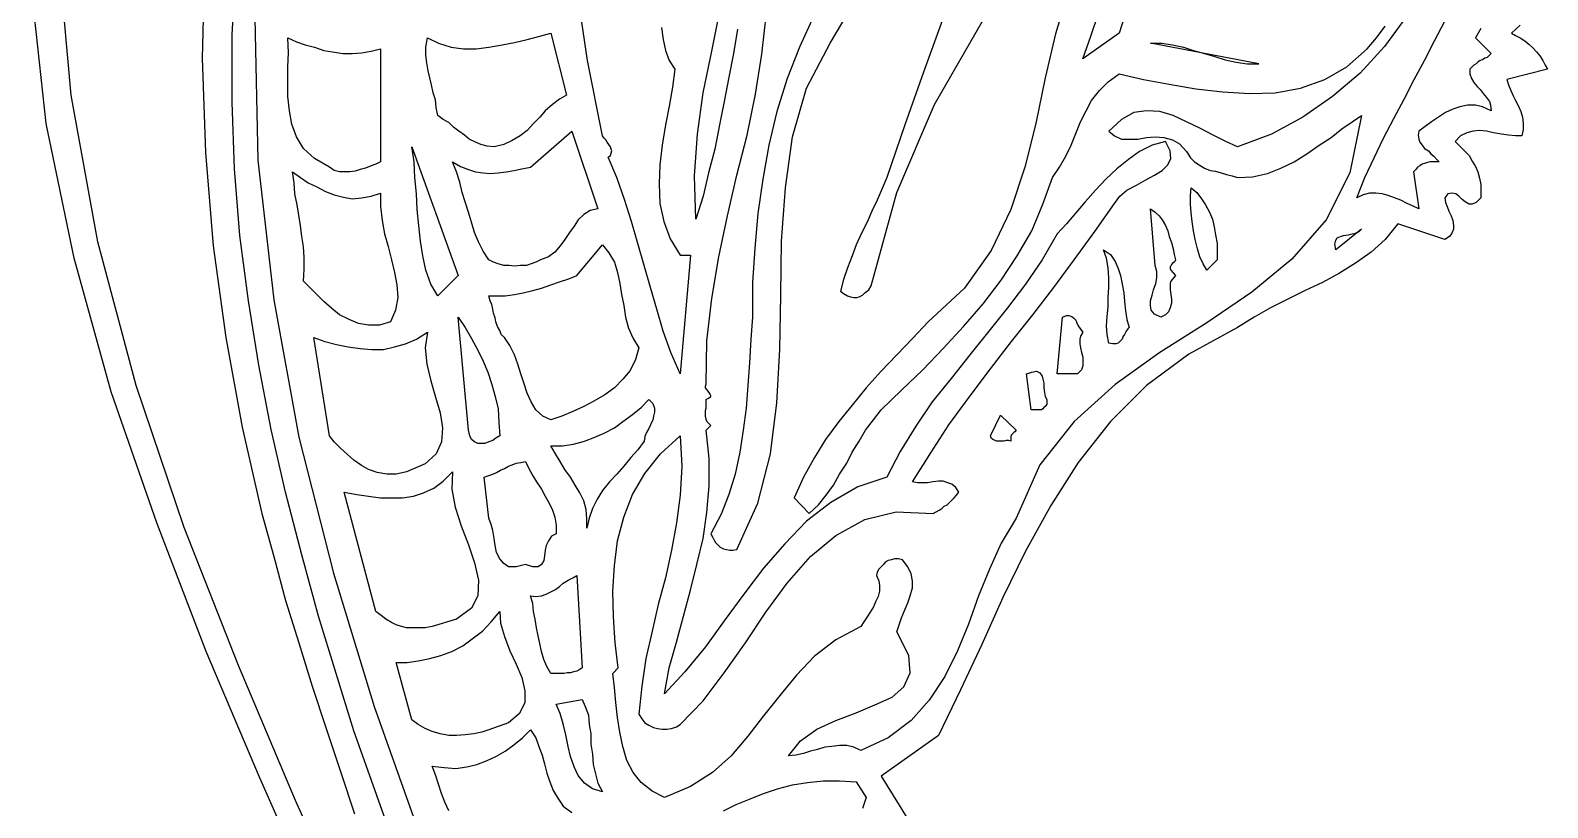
# Model space of a CAD drawing. Extents: x 0.04 to 5.91, y 0.03 to 7.85.
# Drawn here: x 1.494 to 3.427, y 4.065 to 5.056 of the extents above; entities that cross this region are included whole.
import ezdxf

# ---------------------------------------------------------------- set-up
doc = ezdxf.new("R2010")
doc.units = 0
doc.layers.add('1', color=7, linetype='Continuous')

msp = doc.modelspace()

# ---------------------------------------------------------------- linework, layer by layer
for points in [[(1.855, 3.947), (1.786, 4.104), (1.718, 4.264), (1.655, 4.428), (1.597, 4.595), (1.55, 4.765), (1.514, 4.937), (1.495, 5.113), (1.494, 5.292), (1.514, 5.474), (1.559, 5.657), (1.603, 5.78), (1.662, 5.902), (1.735, 6.02), (1.82, 6.131), (1.916, 6.235), (2.022, 6.327), (2.136, 6.405), (2.259, 6.467), (2.386, 6.51), (2.519, 6.532), (2.717, 6.546)], [(3.392, 5.062), (3.381, 5.052), (3.386, 5.049), (3.392, 5.046), (3.398, 5.042), (3.403, 5.038), (3.408, 5.033), (3.413, 5.028), (3.417, 5.023), (3.421, 5.017), (3.424, 5.011), (3.427, 5.006), (3.375, 4.993), (3.377, 4.986), (3.38, 4.979), (3.383, 4.972), (3.386, 4.966), (3.39, 4.959), (3.393, 4.952), (3.395, 4.945), (3.396, 4.937), (3.396, 4.929), (3.394, 4.921), (3.386, 4.921), (3.377, 4.922), (3.368, 4.923), (3.358, 4.925), (3.349, 4.927), (3.34, 4.928), (3.332, 4.927), (3.324, 4.925), (3.316, 4.921), (3.309, 4.914), (3.315, 4.908), (3.321, 4.902), (3.327, 4.896), (3.331, 4.889), (3.335, 4.882), (3.338, 4.875), (3.34, 4.867), (3.342, 4.859), (3.342, 4.851), (3.342, 4.842), (3.336, 4.836), (3.331, 4.834), (3.327, 4.834), (3.322, 4.837), (3.318, 4.84), (3.314, 4.844), (3.31, 4.847), (3.305, 4.848), (3.3, 4.847), (3.296, 4.842), (3.297, 4.836), (3.299, 4.831), (3.301, 4.825), (3.304, 4.819), (3.306, 4.813), (3.307, 4.807), (3.307, 4.802), (3.305, 4.797), (3.302, 4.793), (3.296, 4.789), (3.236, 4.809), (3.22, 4.789), (3.202, 4.773), (3.182, 4.759), (3.162, 4.746), (3.14, 4.734), (3.118, 4.724), (3.096, 4.713), (3.074, 4.702), (3.053, 4.69), (3.032, 4.677), (2.97, 4.643), (2.916, 4.603), (2.87, 4.557), (2.829, 4.505), (2.794, 4.45), (2.762, 4.392), (2.733, 4.333), (2.706, 4.273), (2.679, 4.215), (2.651, 4.157), (2.578, 4.105), (2.601, 4.068), (2.623, 4.032)], [(3.006, 4.763), (2.993, 4.75), (2.988, 4.758), (2.984, 4.767), (2.981, 4.777), (2.978, 4.789), (2.976, 4.8), (2.974, 4.812), (2.973, 4.823), (2.972, 4.834), (2.972, 4.845), (2.973, 4.855), (2.98, 4.849), (2.986, 4.841), (2.991, 4.833), (2.996, 4.824), (3, 4.815), (3.002, 4.805), (3.004, 4.795), (3.006, 4.784), (3.006, 4.773), (3.006, 4.763)], [(2.953, 4.763), (2.952, 4.761), (2.951, 4.76), (2.949, 4.759), (2.948, 4.757), (2.947, 4.755), (2.946, 4.754), (2.946, 4.752), (2.947, 4.75), (2.953, 4.743), (2.947, 4.736), (2.946, 4.733), (2.946, 4.729), (2.946, 4.725), (2.947, 4.719), (2.948, 4.713), (2.948, 4.708), (2.946, 4.702), (2.944, 4.697), (2.94, 4.693), (2.934, 4.69), (2.926, 4.694), (2.922, 4.699), (2.921, 4.705), (2.921, 4.711), (2.923, 4.718), (2.925, 4.725), (2.928, 4.733), (2.929, 4.74), (2.929, 4.748), (2.927, 4.756), (2.921, 4.828), (2.927, 4.824), (2.932, 4.819), (2.936, 4.814), (2.94, 4.807), (2.943, 4.8), (2.945, 4.793), (2.948, 4.785), (2.95, 4.777), (2.951, 4.77), (2.953, 4.763)], [(2.894, 4.677), (2.892, 4.675), (2.89, 4.672), (2.888, 4.668), (2.886, 4.665), (2.885, 4.662), (2.882, 4.659), (2.88, 4.657), (2.877, 4.656), (2.873, 4.656), (2.868, 4.657), (2.866, 4.668), (2.865, 4.679), (2.866, 4.691), (2.867, 4.703), (2.867, 4.715), (2.868, 4.728), (2.868, 4.74), (2.867, 4.753), (2.865, 4.765), (2.861, 4.776), (2.87, 4.77), (2.876, 4.761), (2.88, 4.752), (2.883, 4.743), (2.885, 4.732), (2.887, 4.721), (2.888, 4.71), (2.889, 4.698), (2.891, 4.687), (2.894, 4.677)], [(2.835, 4.671), (2.832, 4.666), (2.831, 4.662), (2.831, 4.656), (2.832, 4.651), (2.833, 4.645), (2.835, 4.639), (2.835, 4.634), (2.835, 4.628), (2.833, 4.623), (2.828, 4.618), (2.802, 4.618), (2.809, 4.69), (2.814, 4.692), (2.817, 4.692), (2.821, 4.691), (2.823, 4.689), (2.826, 4.686), (2.827, 4.683), (2.829, 4.679), (2.831, 4.676), (2.833, 4.673), (2.835, 4.671)], [(2.789, 4.585), (2.789, 4.583), (2.789, 4.581), (2.789, 4.579), (2.788, 4.578), (2.787, 4.576), (2.785, 4.575), (2.784, 4.573), (2.782, 4.572), (2.769, 4.572), (2.763, 4.618), (2.77, 4.62), (2.776, 4.621), (2.78, 4.619), (2.783, 4.615), (2.784, 4.611), (2.785, 4.606), (2.785, 4.6), (2.786, 4.594), (2.787, 4.589), (2.789, 4.585)], [(2.75, 4.546), (2.748, 4.544), (2.747, 4.543), (2.745, 4.541), (2.744, 4.54), (2.743, 4.538), (2.743, 4.537), (2.743, 4.534), (2.743, 4.532), (2.74, 4.533), (2.737, 4.533), (2.734, 4.532), (2.731, 4.532), (2.728, 4.532), (2.725, 4.532), (2.723, 4.533), (2.72, 4.534), (2.718, 4.536), (2.717, 4.539), (2.73, 4.565), (2.75, 4.546)]]:
    msp.add_lwpolyline(points)
at = {"layer": '1'}
for points in [[(1.828, 5.44), (1.794, 5.254), (1.78, 5.071), (1.784, 4.89), (1.804, 4.712), (1.836, 4.537), (1.88, 4.364), (1.932, 4.194), (1.991, 4.028)], [(1.907, 3.907), (1.832, 4.074), (1.759, 4.246), (1.69, 4.422), (1.629, 4.603), (1.58, 4.786), (1.546, 4.973), (1.529, 5.162)], [(1.716, 5.139), (1.713, 5.02), (1.717, 4.9), (1.727, 4.781), (1.743, 4.664), (1.764, 4.55), (1.789, 4.44), (1.804, 4.385), (1.819, 4.329), (1.836, 4.275), (1.853, 4.22), (1.871, 4.166), (1.889, 4.111), (1.907, 4.057)], [(1.958, 4.017), (1.906, 4.163), (1.861, 4.309), (1.84, 4.387), (1.819, 4.467), (1.801, 4.547), (1.785, 4.629), (1.772, 4.711), (1.761, 4.794), (1.754, 4.879), (1.751, 4.964), (1.751, 5.05), (1.756, 5.138)], [(2.298, 5.059), (2.3, 5.044), (2.303, 5.03), (2.308, 5.017), (2.315, 5.006), (2.312, 4.983), (2.308, 4.959), (2.303, 4.935), (2.299, 4.909), (2.296, 4.884), (2.295, 4.86), (2.296, 4.835), (2.301, 4.812), (2.309, 4.79), (2.322, 4.769), (2.335, 4.769), (2.322, 4.618), (2.31, 4.645), (2.3, 4.672), (2.292, 4.7), (2.284, 4.728), (2.276, 4.756), (2.268, 4.784), (2.26, 4.812), (2.251, 4.84), (2.241, 4.868), (2.23, 4.894), (2.233, 4.896), (2.234, 4.899), (2.235, 4.902), (2.234, 4.904), (2.233, 4.907), (2.231, 4.91), (2.229, 4.913), (2.227, 4.916), (2.225, 4.918), (2.223, 4.921), (2.204, 5.017), (2.189, 5.118)], [(2.817, 5.107), (2.8, 5.051), (2.787, 4.995), (2.775, 4.937), (2.761, 4.881), (2.743, 4.827), (2.718, 4.775), (2.684, 4.727), (2.638, 4.684), (2.618, 4.663), (2.598, 4.642), (2.578, 4.621), (2.559, 4.6), (2.541, 4.578), (2.524, 4.557), (2.507, 4.534), (2.493, 4.511), (2.479, 4.486), (2.467, 4.46), (2.486, 4.44), (2.498, 4.451), (2.508, 4.463), (2.517, 4.476), (2.525, 4.49), (2.534, 4.504), (2.541, 4.518), (2.55, 4.532), (2.558, 4.546), (2.568, 4.559), (2.578, 4.572), (2.604, 4.597), (2.631, 4.623), (2.657, 4.65), (2.683, 4.678), (2.708, 4.707), (2.731, 4.737), (2.751, 4.768), (2.77, 4.8), (2.784, 4.834), (2.796, 4.868), (2.805, 4.881), (2.813, 4.895), (2.82, 4.909), (2.826, 4.924), (2.832, 4.939), (2.839, 4.953), (2.846, 4.966), (2.856, 4.979), (2.867, 4.99), (2.881, 5), (2.912, 4.993), (2.945, 4.987), (2.979, 4.981), (3.013, 4.977), (3.047, 4.975), (3.08, 4.976), (3.112, 4.982), (3.143, 4.993), (3.171, 5.009), (3.197, 5.032), (3.209, 5.046), (3.22, 5.061)], [(2.9, 5.111), (2.881, 5.052), (2.835, 5.019), (2.845, 5.048), (2.855, 5.077)], [(3.247, 5.073), (3.219, 5.035), (3.188, 5.001), (3.153, 4.971), (3.115, 4.945), (3.075, 4.923), (3.032, 4.907), (3.017, 4.914), (3.001, 4.922), (2.984, 4.931), (2.967, 4.939), (2.95, 4.947), (2.933, 4.952), (2.916, 4.953), (2.9, 4.951), (2.884, 4.942), (2.868, 4.927), (2.875, 4.921), (2.884, 4.917), (2.893, 4.917), (2.905, 4.917), (2.916, 4.919), (2.927, 4.92), (2.938, 4.919), (2.949, 4.916), (2.958, 4.911), (2.967, 4.901), (2.972, 4.893), (2.977, 4.888), (2.983, 4.884), (2.99, 4.88), (2.997, 4.877), (3.004, 4.876), (3.011, 4.874), (3.018, 4.872), (3.025, 4.87), (3.032, 4.868), (3.051, 4.869), (3.07, 4.873), (3.087, 4.88), (3.104, 4.888), (3.12, 4.898), (3.136, 4.909), (3.151, 4.919), (3.165, 4.93), (3.178, 4.939), (3.19, 4.947), (3.175, 4.874), (3.145, 4.814), (3.101, 4.764), (3.05, 4.722), (2.993, 4.683), (2.933, 4.645), (2.876, 4.604), (2.824, 4.557), (2.78, 4.502), (2.75, 4.434), (2.731, 4.402), (2.716, 4.369), (2.702, 4.335), (2.689, 4.299), (2.675, 4.265), (2.659, 4.232), (2.639, 4.202), (2.616, 4.176), (2.587, 4.154), (2.552, 4.138), (2.543, 4.142), (2.534, 4.144), (2.525, 4.144), (2.515, 4.143), (2.506, 4.142), (2.497, 4.139), (2.488, 4.137), (2.479, 4.134), (2.469, 4.132), (2.46, 4.131), (2.475, 4.15), (2.496, 4.165), (2.52, 4.176), (2.546, 4.186), (2.57, 4.196), (2.592, 4.206), (2.607, 4.219), (2.615, 4.237), (2.613, 4.259), (2.598, 4.289), (2.601, 4.298), (2.604, 4.307), (2.608, 4.317), (2.612, 4.326), (2.615, 4.335), (2.618, 4.345), (2.618, 4.354), (2.616, 4.363), (2.612, 4.372), (2.605, 4.381), (2.6, 4.382), (2.595, 4.382), (2.591, 4.381), (2.587, 4.38), (2.583, 4.378), (2.581, 4.375), (2.578, 4.372), (2.575, 4.369), (2.573, 4.365), (2.572, 4.361), (2.575, 4.354), (2.576, 4.348), (2.576, 4.341), (2.574, 4.334), (2.571, 4.328), (2.568, 4.321), (2.564, 4.314), (2.56, 4.308), (2.556, 4.302), (2.552, 4.296), (2.52, 4.279), (2.493, 4.258), (2.47, 4.234), (2.449, 4.208), (2.428, 4.182), (2.408, 4.156), (2.387, 4.131), (2.363, 4.11), (2.335, 4.092), (2.302, 4.078), (2.286, 4.086), (2.272, 4.097), (2.262, 4.11), (2.254, 4.125), (2.249, 4.143), (2.245, 4.161), (2.242, 4.18), (2.24, 4.199), (2.238, 4.218), (2.236, 4.236), (2.243, 4.243), (2.239, 4.275), (2.237, 4.308), (2.236, 4.341), (2.238, 4.373), (2.242, 4.405), (2.25, 4.435), (2.261, 4.464), (2.277, 4.491), (2.297, 4.516), (2.322, 4.539), (2.324, 4.5), (2.322, 4.463), (2.317, 4.428), (2.311, 4.393), (2.303, 4.358), (2.294, 4.324), (2.286, 4.29), (2.278, 4.255), (2.273, 4.22), (2.269, 4.184), (2.273, 4.178), (2.277, 4.173), (2.282, 4.17), (2.288, 4.167), (2.293, 4.166), (2.299, 4.165), (2.305, 4.165), (2.311, 4.166), (2.317, 4.168), (2.322, 4.171), (2.351, 4.201), (2.378, 4.237), (2.405, 4.275), (2.431, 4.314), (2.458, 4.351), (2.488, 4.385), (2.52, 4.412), (2.557, 4.432), (2.597, 4.442), (2.644, 4.44), (2.648, 4.442), (2.652, 4.444), (2.655, 4.446), (2.658, 4.449), (2.662, 4.451), (2.665, 4.454), (2.668, 4.457), (2.671, 4.46), (2.674, 4.463), (2.677, 4.467), (2.673, 4.473), (2.668, 4.477), (2.663, 4.479), (2.657, 4.481), (2.651, 4.481), (2.644, 4.48), (2.637, 4.479), (2.631, 4.479), (2.624, 4.479), (2.618, 4.48), (2.641, 4.517), (2.664, 4.553), (2.69, 4.588), (2.717, 4.624), (2.744, 4.659), (2.771, 4.693), (2.798, 4.728), (2.824, 4.763), (2.85, 4.799), (2.875, 4.835), (2.882, 4.844), (2.891, 4.852), (2.903, 4.858), (2.915, 4.865), (2.926, 4.871), (2.936, 4.877), (2.943, 4.884), (2.947, 4.892), (2.946, 4.902), (2.94, 4.914), (2.923, 4.909), (2.907, 4.901), (2.893, 4.891), (2.878, 4.879), (2.864, 4.866), (2.851, 4.852), (2.838, 4.837), (2.826, 4.823), (2.814, 4.809), (2.802, 4.796), (2.783, 4.763), (2.762, 4.732), (2.739, 4.702), (2.715, 4.672), (2.691, 4.642), (2.667, 4.612), (2.643, 4.582), (2.622, 4.551), (2.602, 4.519), (2.585, 4.486), (2.548, 4.474), (2.514, 4.454), (2.483, 4.43), (2.455, 4.401), (2.428, 4.37), (2.403, 4.337), (2.378, 4.303), (2.354, 4.27), (2.328, 4.238), (2.302, 4.21), (2.308, 4.243), (2.317, 4.276), (2.326, 4.309), (2.335, 4.342), (2.343, 4.375), (2.351, 4.408), (2.356, 4.441), (2.359, 4.475), (2.359, 4.51), (2.355, 4.546), (2.361, 4.552), (2.358, 4.555), (2.356, 4.557), (2.355, 4.56), (2.354, 4.564), (2.354, 4.567), (2.354, 4.571), (2.355, 4.574), (2.355, 4.578), (2.355, 4.582), (2.355, 4.585), (2.358, 4.587), (2.361, 4.589), (2.361, 4.59), (2.36, 4.592), (2.359, 4.594), (2.357, 4.596), (2.356, 4.598), (2.354, 4.6), (2.354, 4.602), (2.355, 4.605), (2.356, 4.66), (2.362, 4.714), (2.371, 4.767), (2.382, 4.819), (2.394, 4.871), (2.407, 4.922), (2.418, 4.974), (2.426, 5.025), (2.432, 5.078)], [(2.395, 5.057), (2.39, 5.026), (2.384, 4.996), (2.378, 4.965), (2.372, 4.935), (2.366, 4.904), (2.358, 4.874), (2.351, 4.844), (2.342, 4.815), (2.34, 4.87), (2.344, 4.923), (2.351, 4.976), (2.362, 5.029), (2.373, 5.082)], [(2.492, 5.074), (2.474, 5.034), (2.458, 4.994), (2.445, 4.952), (2.435, 4.909), (2.427, 4.866), (2.421, 4.822), (2.417, 4.778), (2.414, 4.734), (2.414, 4.69), (2.412, 4.662), (2.41, 4.632), (2.408, 4.603), (2.406, 4.574), (2.402, 4.546), (2.398, 4.518), (2.392, 4.49), (2.384, 4.464), (2.374, 4.439), (2.361, 4.414), (2.363, 4.41), (2.365, 4.406), (2.367, 4.403), (2.37, 4.4), (2.373, 4.397), (2.377, 4.395), (2.381, 4.394), (2.385, 4.393), (2.389, 4.393), (2.394, 4.394), (2.421, 4.453), (2.437, 4.516), (2.445, 4.581), (2.449, 4.649), (2.45, 4.718), (2.451, 4.787), (2.456, 4.855), (2.465, 4.92), (2.483, 4.982), (2.513, 5.039), (2.536, 5.078)], [(2.656, 5.069), (2.632, 5.002), (2.608, 4.935), (2.585, 4.868), (2.579, 4.854), (2.573, 4.839), (2.566, 4.825), (2.56, 4.811), (2.553, 4.797), (2.546, 4.782), (2.541, 4.768), (2.535, 4.753), (2.53, 4.738), (2.526, 4.723), (2.53, 4.72), (2.535, 4.717), (2.539, 4.716), (2.543, 4.715), (2.547, 4.715), (2.55, 4.716), (2.554, 4.718), (2.557, 4.721), (2.562, 4.725), (2.565, 4.73), (2.598, 4.849), (2.646, 4.961), (2.707, 5.067)], [(3.342, 5.058), (3.335, 5.046), (3.355, 5.026), (3.352, 5.023), (3.35, 5.021), (3.347, 5.02), (3.344, 5.018), (3.341, 5.017), (3.338, 5.015), (3.336, 5.013), (3.333, 5.011), (3.331, 5.009), (3.328, 5.006), (3.328, 5), (3.33, 4.994), (3.333, 4.989), (3.337, 4.984), (3.341, 4.98), (3.345, 4.975), (3.349, 4.97), (3.353, 4.965), (3.354, 4.96), (3.355, 4.953), (3.344, 4.958), (3.335, 4.96), (3.325, 4.96), (3.315, 4.958), (3.306, 4.955), (3.297, 4.951), (3.288, 4.945), (3.279, 4.939), (3.271, 4.933), (3.263, 4.927), (3.262, 4.922), (3.263, 4.917), (3.264, 4.913), (3.267, 4.909), (3.27, 4.905), (3.275, 4.902), (3.278, 4.898), (3.282, 4.895), (3.286, 4.891), (3.289, 4.888), (3.285, 4.888), (3.281, 4.888), (3.277, 4.888), (3.274, 4.887), (3.27, 4.886), (3.267, 4.885), (3.264, 4.883), (3.261, 4.881), (3.259, 4.878), (3.256, 4.875), (3.263, 4.828), (3.255, 4.832), (3.248, 4.835), (3.24, 4.839), (3.232, 4.842), (3.224, 4.845), (3.216, 4.847), (3.208, 4.848), (3.2, 4.848), (3.192, 4.846), (3.184, 4.842), (3.194, 4.868), (3.206, 4.893), (3.218, 4.918), (3.231, 4.943), (3.244, 4.968), (3.257, 4.993), (3.27, 5.017), (3.283, 5.042), (3.296, 5.067)], [(1.94, 5.032), (1.94, 4.888), (1.934, 4.885), (1.928, 4.883), (1.921, 4.88), (1.914, 4.878), (1.908, 4.876), (1.901, 4.875), (1.894, 4.875), (1.888, 4.875), (1.881, 4.877), (1.875, 4.881), (1.856, 4.892), (1.842, 4.905), (1.833, 4.92), (1.827, 4.936), (1.824, 4.953), (1.822, 4.971), (1.822, 4.99), (1.822, 5.009), (1.823, 5.027), (1.822, 5.046), (1.833, 5.041), (1.844, 5.037), (1.856, 5.034), (1.868, 5.03), (1.879, 5.028), (1.892, 5.026), (1.904, 5.026), (1.916, 5.027), (1.928, 5.029), (1.94, 5.032)], [(2.177, 4.973), (2.168, 4.968), (2.159, 4.961), (2.15, 4.953), (2.143, 4.945), (2.135, 4.937), (2.127, 4.928), (2.118, 4.921), (2.108, 4.915), (2.097, 4.91), (2.085, 4.907), (2.076, 4.908), (2.068, 4.91), (2.061, 4.913), (2.053, 4.917), (2.047, 4.922), (2.04, 4.927), (2.033, 4.932), (2.027, 4.938), (2.02, 4.942), (2.013, 4.947), (2.011, 4.957), (2.01, 4.967), (2.007, 4.976), (2.005, 4.986), (2.003, 4.995), (2.001, 5.004), (1.999, 5.014), (1.998, 5.024), (1.998, 5.034), (2, 5.046), (2.014, 5.039), (2.03, 5.034), (2.046, 5.032), (2.062, 5.032), (2.078, 5.034), (2.095, 5.037), (2.111, 5.04), (2.127, 5.044), (2.143, 5.048), (2.157, 5.052), (2.177, 4.973)], [(3.059, 5.013), (2.921, 5.039), (2.935, 5.039), (2.949, 5.037), (2.963, 5.034), (2.976, 5.03), (2.99, 5.026), (3.003, 5.022), (3.016, 5.018), (3.03, 5.015), (3.044, 5.013), (3.059, 5.013)], [(2.217, 4.828), (2.207, 4.826), (2.199, 4.821), (2.192, 4.814), (2.187, 4.806), (2.181, 4.798), (2.175, 4.789), (2.169, 4.781), (2.162, 4.773), (2.154, 4.767), (2.144, 4.763), (2.138, 4.76), (2.132, 4.758), (2.126, 4.756), (2.118, 4.756), (2.111, 4.755), (2.104, 4.756), (2.097, 4.756), (2.09, 4.758), (2.084, 4.76), (2.078, 4.763), (2.071, 4.774), (2.065, 4.786), (2.06, 4.798), (2.056, 4.811), (2.052, 4.824), (2.048, 4.837), (2.044, 4.849), (2.041, 4.862), (2.037, 4.875), (2.032, 4.888), (2.042, 4.882), (2.052, 4.878), (2.061, 4.875), (2.071, 4.874), (2.08, 4.873), (2.09, 4.874), (2.1, 4.875), (2.11, 4.877), (2.12, 4.879), (2.131, 4.881), (2.184, 4.927), (2.217, 4.828)], [(2.013, 4.717), (2.004, 4.732), (1.998, 4.75), (1.994, 4.768), (1.991, 4.787), (1.989, 4.807), (1.987, 4.827), (1.986, 4.847), (1.984, 4.868), (1.983, 4.888), (1.98, 4.907), (2.039, 4.743), (2.013, 4.717)], [(1.94, 4.848), (1.94, 4.831), (1.942, 4.813), (1.945, 4.796), (1.95, 4.78), (1.954, 4.763), (1.958, 4.747), (1.961, 4.731), (1.962, 4.715), (1.959, 4.699), (1.953, 4.684), (1.939, 4.68), (1.925, 4.68), (1.912, 4.682), (1.9, 4.687), (1.888, 4.693), (1.878, 4.701), (1.868, 4.71), (1.859, 4.719), (1.85, 4.728), (1.842, 4.736), (1.843, 4.751), (1.843, 4.766), (1.842, 4.78), (1.84, 4.793), (1.838, 4.807), (1.836, 4.82), (1.834, 4.833), (1.831, 4.847), (1.83, 4.861), (1.828, 4.875), (1.838, 4.868), (1.848, 4.861), (1.859, 4.856), (1.87, 4.85), (1.881, 4.846), (1.893, 4.843), (1.904, 4.841), (1.916, 4.842), (1.928, 4.844), (1.94, 4.848)], [(3.157, 4.776), (3.156, 4.783), (3.157, 4.788), (3.159, 4.791), (3.163, 4.793), (3.167, 4.794), (3.173, 4.795), (3.178, 4.796), (3.182, 4.797), (3.187, 4.799), (3.19, 4.802), (3.157, 4.776)], [(2.269, 4.651), (2.265, 4.636), (2.258, 4.622), (2.249, 4.611), (2.238, 4.6), (2.226, 4.591), (2.212, 4.583), (2.199, 4.576), (2.185, 4.57), (2.171, 4.564), (2.157, 4.559), (2.147, 4.564), (2.138, 4.572), (2.132, 4.582), (2.127, 4.593), (2.123, 4.605), (2.119, 4.618), (2.115, 4.63), (2.111, 4.642), (2.105, 4.654), (2.098, 4.664), (2.094, 4.668), (2.092, 4.673), (2.089, 4.678), (2.087, 4.684), (2.086, 4.689), (2.084, 4.695), (2.083, 4.7), (2.082, 4.706), (2.08, 4.711), (2.078, 4.717), (2.089, 4.717), (2.099, 4.717), (2.111, 4.719), (2.122, 4.721), (2.134, 4.724), (2.145, 4.727), (2.157, 4.731), (2.168, 4.735), (2.18, 4.739), (2.19, 4.743), (2.223, 4.782), (2.231, 4.772), (2.238, 4.76), (2.242, 4.747), (2.245, 4.733), (2.247, 4.719), (2.25, 4.705), (2.252, 4.69), (2.256, 4.676), (2.262, 4.663), (2.269, 4.651)], [(2.092, 4.539), (2.087, 4.536), (2.083, 4.533), (2.078, 4.531), (2.073, 4.529), (2.068, 4.529), (2.064, 4.529), (2.06, 4.531), (2.056, 4.534), (2.054, 4.539), (2.052, 4.546), (2.039, 4.69), (2.048, 4.677), (2.056, 4.663), (2.064, 4.648), (2.071, 4.634), (2.077, 4.62), (2.082, 4.604), (2.086, 4.589), (2.09, 4.573), (2.091, 4.556), (2.092, 4.539)], [(2, 4.671), (1.997, 4.651), (1.999, 4.63), (2.004, 4.609), (2.01, 4.588), (2.016, 4.568), (2.019, 4.549), (2.018, 4.531), (2.011, 4.516), (1.997, 4.503), (1.973, 4.493), (1.96, 4.49), (1.948, 4.49), (1.936, 4.492), (1.925, 4.496), (1.916, 4.501), (1.906, 4.508), (1.898, 4.515), (1.889, 4.523), (1.881, 4.531), (1.875, 4.539), (1.855, 4.664), (1.869, 4.659), (1.884, 4.655), (1.899, 4.652), (1.914, 4.65), (1.929, 4.649), (1.944, 4.649), (1.958, 4.652), (1.972, 4.656), (1.986, 4.662), (2, 4.671)], [(2.276, 4.532), (2.268, 4.521), (2.259, 4.511), (2.25, 4.5), (2.241, 4.49), (2.232, 4.48), (2.223, 4.469), (2.216, 4.458), (2.21, 4.446), (2.206, 4.434), (2.203, 4.421), (2.203, 4.433), (2.202, 4.445), (2.199, 4.456), (2.194, 4.466), (2.188, 4.476), (2.182, 4.486), (2.175, 4.496), (2.169, 4.506), (2.163, 4.516), (2.157, 4.526), (2.172, 4.526), (2.186, 4.528), (2.2, 4.532), (2.213, 4.537), (2.225, 4.542), (2.238, 4.549), (2.249, 4.557), (2.261, 4.566), (2.272, 4.575), (2.282, 4.585), (2.287, 4.58), (2.289, 4.574), (2.289, 4.569), (2.288, 4.564), (2.287, 4.559), (2.284, 4.553), (2.282, 4.548), (2.279, 4.543), (2.277, 4.538), (2.276, 4.532)], [(2.164, 4.414), (2.158, 4.411), (2.154, 4.405), (2.151, 4.399), (2.15, 4.393), (2.149, 4.386), (2.148, 4.38), (2.145, 4.375), (2.141, 4.372), (2.134, 4.372), (2.125, 4.375), (2.113, 4.372), (2.103, 4.372), (2.097, 4.376), (2.092, 4.382), (2.088, 4.39), (2.086, 4.399), (2.085, 4.408), (2.083, 4.418), (2.081, 4.426), (2.078, 4.434), (2.072, 4.486), (2.077, 4.488), (2.083, 4.49), (2.088, 4.492), (2.093, 4.495), (2.098, 4.497), (2.103, 4.5), (2.108, 4.502), (2.113, 4.504), (2.119, 4.505), (2.125, 4.506), (2.129, 4.497), (2.134, 4.488), (2.139, 4.48), (2.145, 4.471), (2.15, 4.462), (2.155, 4.453), (2.159, 4.444), (2.162, 4.435), (2.164, 4.425), (2.164, 4.414)], [(2.006, 4.296), (1.997, 4.294), (1.988, 4.294), (1.981, 4.294), (1.973, 4.294), (1.967, 4.296), (1.96, 4.298), (1.954, 4.301), (1.947, 4.305), (1.941, 4.31), (1.934, 4.315), (1.894, 4.467), (1.91, 4.464), (1.925, 4.462), (1.94, 4.46), (1.954, 4.46), (1.968, 4.46), (1.982, 4.462), (1.995, 4.466), (2.008, 4.472), (2.02, 4.481), (2.032, 4.493), (2.031, 4.471), (2.035, 4.448), (2.043, 4.424), (2.052, 4.4), (2.06, 4.377), (2.065, 4.355), (2.064, 4.335), (2.056, 4.319), (2.037, 4.305), (2.006, 4.296)], [(2.197, 4.243), (2.194, 4.241), (2.19, 4.239), (2.186, 4.238), (2.182, 4.237), (2.178, 4.237), (2.174, 4.236), (2.17, 4.236), (2.166, 4.236), (2.162, 4.236), (2.157, 4.236), (2.152, 4.245), (2.148, 4.254), (2.145, 4.264), (2.143, 4.274), (2.141, 4.284), (2.139, 4.294), (2.137, 4.305), (2.135, 4.315), (2.134, 4.325), (2.131, 4.335), (2.138, 4.334), (2.145, 4.335), (2.151, 4.337), (2.157, 4.34), (2.163, 4.343), (2.168, 4.347), (2.173, 4.351), (2.179, 4.355), (2.185, 4.358), (2.19, 4.361), (2.197, 4.243)], [(2.078, 4.164), (2.069, 4.161), (2.059, 4.159), (2.048, 4.158), (2.037, 4.157), (2.027, 4.157), (2.016, 4.159), (2.006, 4.162), (1.997, 4.166), (1.988, 4.171), (1.98, 4.177), (1.96, 4.25), (1.974, 4.25), (1.988, 4.252), (2.003, 4.255), (2.017, 4.259), (2.031, 4.264), (2.045, 4.271), (2.057, 4.28), (2.07, 4.29), (2.081, 4.302), (2.092, 4.315), (2.093, 4.3), (2.098, 4.283), (2.105, 4.265), (2.113, 4.248), (2.12, 4.231), (2.124, 4.214), (2.124, 4.199), (2.117, 4.185), (2.103, 4.173), (2.078, 4.164)], [(2.223, 4.085), (2.21, 4.089), (2.2, 4.096), (2.192, 4.106), (2.187, 4.117), (2.182, 4.13), (2.179, 4.143), (2.176, 4.158), (2.173, 4.172), (2.169, 4.185), (2.164, 4.197), (2.197, 4.203), (2.201, 4.194), (2.205, 4.183), (2.206, 4.171), (2.208, 4.159), (2.208, 4.146), (2.21, 4.133), (2.211, 4.12), (2.214, 4.108), (2.217, 4.096), (2.223, 4.085)], [(2.027, 4.061), (2.022, 4.072), (2.018, 4.083), (2.014, 4.095), (2.01, 4.107), (2.006, 4.118), (2.021, 4.116), (2.036, 4.115), (2.05, 4.117), (2.063, 4.12), (2.076, 4.125), (2.087, 4.13), (2.099, 4.137), (2.11, 4.145), (2.121, 4.154), (2.131, 4.164), (2.138, 4.154), (2.142, 4.143), (2.146, 4.132), (2.149, 4.121), (2.152, 4.109), (2.156, 4.098), (2.16, 4.087), (2.166, 4.077), (2.173, 4.067), (2.184, 4.059)], [(2.377, 4.061), (2.393, 4.069), (2.41, 4.076), (2.428, 4.083), (2.446, 4.089), (2.465, 4.094), (2.484, 4.097), (2.504, 4.099), (2.525, 4.099), (2.546, 4.098), (2.559, 4.078)], [(2.559, 4.078), (2.554, 4.064)]]:
    msp.add_lwpolyline(points, dxfattribs=at)

doc.saveas('drawing.dxf')
